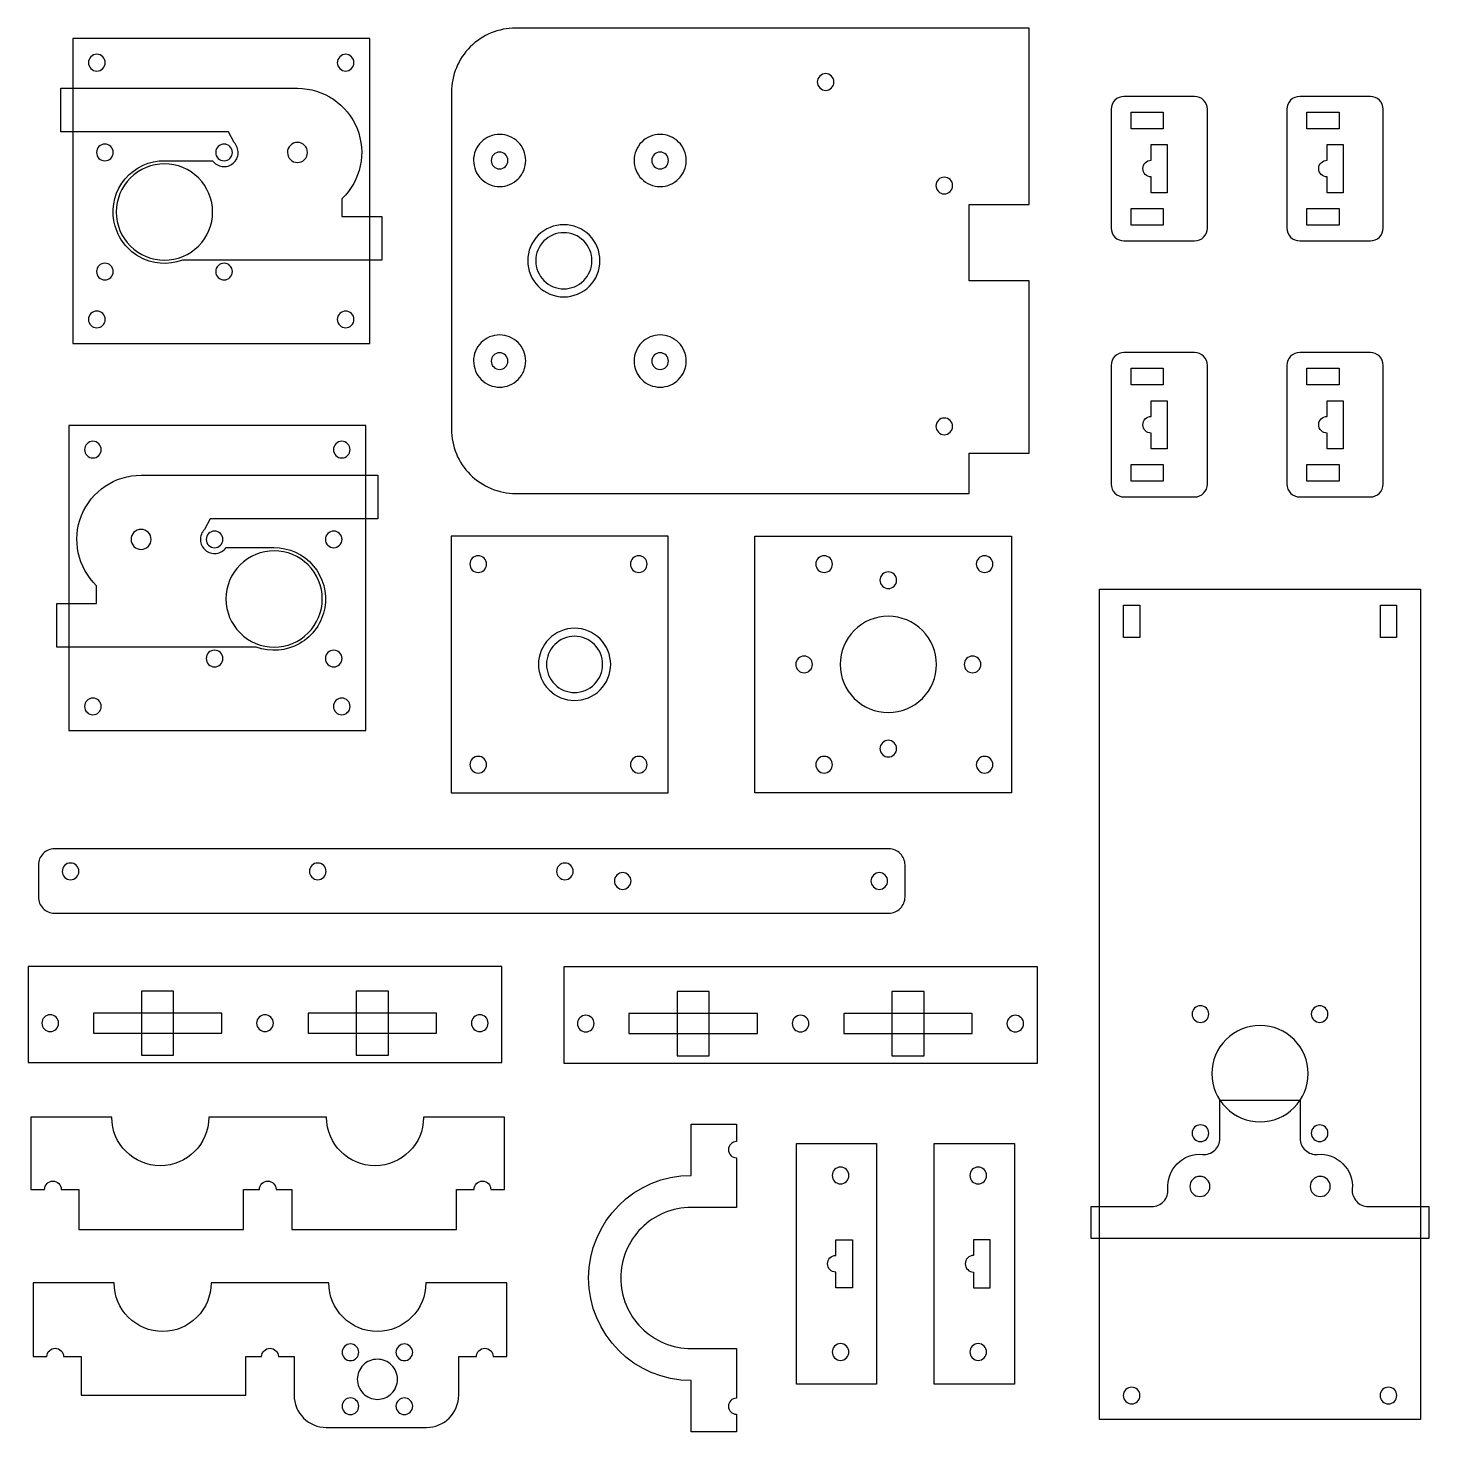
# Model space of a CAD drawing. Extents: x 0 to 21.8, y 0 to 21.9.
import ezdxf

# ---------------------------------------------------------------- set-up
doc = ezdxf.new("R2010")
doc.units = 0
doc.layers.get('0').update_dxf_attribs({"linetype": 'CONTINUOUS'})

msp = doc.modelspace()

# ---------------------------------------------------------------- linework, layer by layer
for points in [[(6.594, 15.643, 0.414214), (7.594, 14.643), (14.655, 14.643), (14.655, 15.268), (15.592, 15.268), (15.592, 17.955), (14.655, 17.955), (14.655, 19.143), (15.592, 19.143), (15.592, 21.893), (7.594, 21.893, 0.414214), (6.594, 20.893)], [(1.071, 21.484, 0.414214), (0.941, 21.354, 0.414214), (1.071, 21.224, 0.414214), (1.201, 21.354, 0.414214)], [(4.946, 21.484, 0.414214), (4.816, 21.354, 0.414214), (4.946, 21.224, 0.414214), (5.076, 21.354, 0.414214)], [(12.422, 21.183, 0.414214), (12.292, 21.053, 0.414214), (12.422, 20.923, 0.414214), (12.552, 21.053, 0.414214)], [(0.509, 20.955), (4.196, 20.955, -0.675432), (4.889, 19.234), (4.889, 18.957), (5.509, 18.957), (5.509, 18.277), (2.403, 18.277, -0.469343), (1.336, 18.891, -0.469343), (2.13, 19.827), (2.873, 19.827, 0.437888), (3.194, 19.787, 0.437888), (3.208, 20.11), (3.119, 20.277), (0.509, 20.277)], [(17.068, 20.828, 0.414214), (16.868, 20.628), (16.868, 18.778, 0.414214), (17.068, 18.578), (18.168, 18.578, 0.414214), (18.368, 18.778), (18.368, 20.628, 0.414214), (18.168, 20.828)], [(19.806, 20.828, 0.414214), (19.606, 20.628), (19.606, 18.778, 0.414214), (19.806, 18.578), (20.906, 18.578, 0.414214), (21.106, 18.778), (21.106, 20.628, 0.414214), (20.906, 20.828)], [(7.344, 20.237, 0.414214), (6.938, 19.83, 0.414214), (7.344, 19.424, 0.414214), (7.751, 19.83, 0.414214)], [(9.844, 20.237, 0.414214), (9.438, 19.83, 0.414214), (9.844, 19.424, 0.414214), (10.251, 19.83, 0.414214)], [(1.196, 20.085, 0.414214), (1.066, 19.955, 0.414214), (1.196, 19.825, 0.414214), (1.326, 19.955, 0.414214)], [(3.052, 20.085, 0.414214), (2.922, 19.955, 0.414214), (3.052, 19.825, 0.414214), (3.182, 19.955, 0.414214)], [(4.196, 20.112, 0.414214), (4.04, 19.955, 0.414214), (4.196, 19.799, 0.414214), (4.352, 19.955, 0.414214)], [(7.344, 19.96, 0.414214), (7.214, 19.83, 0.414214), (7.344, 19.7, 0.414214), (7.474, 19.83, 0.414214)], [(9.844, 19.96, 0.414214), (9.714, 19.83, 0.414214), (9.844, 19.7, 0.414214), (9.974, 19.83, 0.414214)], [(17.493, 20.078), (17.743, 20.078), (17.743, 19.328), (17.493, 19.328), (17.493, 19.573, -1), (17.493, 19.833)], [(20.231, 20.078), (20.481, 20.078), (20.481, 19.328), (20.231, 19.328), (20.231, 19.573, -1), (20.231, 19.833)], [(2.124, 19.777, 0.414214), (1.374, 19.027, 0.414214), (2.124, 18.277, 0.414214), (2.874, 19.027, 0.414214)], [(14.27, 19.57, 0.414214), (14.14, 19.44, 0.414214), (14.27, 19.31, 0.414214), (14.4, 19.44, 0.414214)], [(8.344, 18.83, 0.414214), (7.782, 18.268, 0.414214), (8.344, 17.705, 0.414214), (8.907, 18.268, 0.414214)], [(8.344, 18.705, 0.414214), (7.907, 18.268, 0.414214), (8.344, 17.83, 0.414214), (8.782, 18.268, 0.414214)], [(1.196, 18.229, 0.414214), (1.066, 18.099, 0.414214), (1.196, 17.969, 0.414214), (1.326, 18.099, 0.414214)], [(3.052, 18.229, 0.414214), (2.922, 18.099, 0.414214), (3.052, 17.969, 0.414214), (3.182, 18.099, 0.414214)], [(1.071, 17.484, 0.414214), (0.941, 17.354, 0.414214), (1.071, 17.224, 0.414214), (1.201, 17.354, 0.414214)], [(4.946, 17.484, 0.414214), (4.816, 17.354, 0.414214), (4.946, 17.224, 0.414214), (5.076, 17.354, 0.414214)], [(7.344, 17.112, 0.414214), (6.938, 16.705, 0.414214), (7.344, 16.299, 0.414214), (7.751, 16.705, 0.414214)], [(9.844, 17.112, 0.414214), (9.438, 16.705, 0.414214), (9.844, 16.299, 0.414214), (10.251, 16.705, 0.414214)], [(7.344, 16.835, 0.414214), (7.214, 16.705, 0.414214), (7.344, 16.575, 0.414214), (7.474, 16.705, 0.414214)], [(9.844, 16.835, 0.414214), (9.714, 16.705, 0.414214), (9.844, 16.575, 0.414214), (9.974, 16.705, 0.414214)], [(17.068, 16.838, 0.414214), (16.868, 16.638), (16.868, 14.788, 0.414214), (17.068, 14.588), (18.168, 14.588, 0.414214), (18.368, 14.788), (18.368, 16.638, 0.414214), (18.168, 16.838)], [(19.806, 16.838, 0.414214), (19.606, 16.638), (19.606, 14.788, 0.414214), (19.806, 14.588), (20.906, 14.588, 0.414214), (21.106, 14.788), (21.106, 16.638, 0.414214), (20.906, 16.838)], [(17.493, 16.088), (17.743, 16.088), (17.743, 15.338), (17.493, 15.338), (17.493, 15.583, -1), (17.493, 15.843)], [(20.231, 16.088), (20.481, 16.088), (20.481, 15.338), (20.231, 15.338), (20.231, 15.583, -1), (20.231, 15.843)], [(14.27, 15.818, 0.414214), (14.14, 15.688, 0.414214), (14.27, 15.558, 0.414214), (14.4, 15.688, 0.414214)], [(1.01, 15.455, 0.414214), (0.88, 15.325, 0.414214), (1.01, 15.195, 0.414214), (1.14, 15.325, 0.414214)], [(4.885, 15.455, 0.414214), (4.755, 15.325, 0.414214), (4.885, 15.195, 0.414214), (5.015, 15.325, 0.414214)], [(0.447, 12.928), (1.067, 12.928), (1.067, 13.206, -0.675432), (1.76, 14.927), (5.447, 14.927), (5.447, 14.249), (2.837, 14.249), (2.748, 14.082, 0.437888), (2.762, 13.759, 0.437888), (3.083, 13.799), (3.826, 13.799, -0.469343), (4.62, 12.863, -0.469343), (3.553, 12.249), (0.447, 12.249)], [(1.76, 14.083, 0.414214), (1.603, 13.927, 0.414214), (1.76, 13.771, 0.414214), (1.916, 13.927, 0.414214)], [(2.904, 14.057, 0.414214), (2.774, 13.927, 0.414214), (2.904, 13.797, 0.414214), (3.034, 13.927, 0.414214)], [(4.76, 14.057, 0.414214), (4.63, 13.927, 0.414214), (4.76, 13.797, 0.414214), (4.89, 13.927, 0.414214)], [(3.832, 13.749, 0.414214), (3.082, 12.999, 0.414214), (3.832, 12.249, 0.414214), (4.582, 12.999, 0.414214)], [(7.011, 13.672, 0.414214), (6.881, 13.542, 0.414214), (7.011, 13.412, 0.414214), (7.141, 13.542, 0.414214)], [(9.511, 13.672, 0.414214), (9.381, 13.542, 0.414214), (9.511, 13.412, 0.414214), (9.641, 13.542, 0.414214)], [(12.398, 13.672, 0.414214), (12.268, 13.542, 0.414214), (12.398, 13.412, 0.414214), (12.528, 13.542, 0.414214)], [(14.898, 13.672, 0.414214), (14.768, 13.542, 0.414214), (14.898, 13.412, 0.414214), (15.028, 13.542, 0.414214)], [(13.398, 13.421, 0.414214), (13.268, 13.291, 0.414214), (13.398, 13.161, 0.414214), (13.528, 13.291, 0.414214)], [(13.398, 12.729, 0.414214), (12.648, 11.979, 0.414214), (13.398, 11.229, 0.414214), (14.148, 11.979, 0.414214)], [(8.511, 12.542, 0.414214), (7.949, 11.979, 0.414214), (8.511, 11.417, 0.414214), (9.074, 11.979, 0.414214)], [(8.511, 12.417, 0.414214), (8.074, 11.979, 0.414214), (8.511, 11.542, 0.414214), (8.949, 11.979, 0.414214)], [(2.904, 12.201, 0.414214), (2.774, 12.071, 0.414214), (2.904, 11.941, 0.414214), (3.034, 12.071, 0.414214)], [(4.76, 12.201, 0.414214), (4.63, 12.071, 0.414214), (4.76, 11.941, 0.414214), (4.89, 12.071, 0.414214)], [(12.086, 12.109, 0.414214), (11.956, 11.979, 0.414214), (12.086, 11.849, 0.414214), (12.216, 11.979, 0.414214)], [(14.71, 12.109, 0.414214), (14.58, 11.979, 0.414214), (14.71, 11.849, 0.414214), (14.84, 11.979, 0.414214)], [(1.01, 11.455, 0.414214), (0.88, 11.325, 0.414214), (1.01, 11.195, 0.414214), (1.14, 11.325, 0.414214)], [(4.885, 11.455, 0.414214), (4.755, 11.325, 0.414214), (4.885, 11.195, 0.414214), (5.015, 11.325, 0.414214)], [(13.398, 10.797, 0.414214), (13.268, 10.667, 0.414214), (13.398, 10.537, 0.414214), (13.528, 10.667, 0.414214)], [(7.011, 10.547, 0.414214), (6.881, 10.417, 0.414214), (7.011, 10.287, 0.414214), (7.141, 10.417, 0.414214)], [(9.511, 10.547, 0.414214), (9.381, 10.417, 0.414214), (9.511, 10.287, 0.414214), (9.641, 10.417, 0.414214)], [(12.398, 10.547, 0.414214), (12.268, 10.417, 0.414214), (12.398, 10.287, 0.414214), (12.528, 10.417, 0.414214)], [(14.898, 10.547, 0.414214), (14.768, 10.417, 0.414214), (14.898, 10.287, 0.414214), (15.028, 10.417, 0.414214)], [(0.161, 8.355, 0.414214), (0.411, 8.105), (13.408, 8.105, 0.414214), (13.658, 8.355), (13.658, 8.855, 0.414214), (13.408, 9.105), (0.411, 9.105, 0.414214), (0.161, 8.855)], [(0.531, 8.755, 0.414214), (0.661, 8.625, 0.414214), (0.791, 8.755, 0.414214), (0.661, 8.885, 0.414214)], [(4.382, 8.755, 0.414214), (4.512, 8.625, 0.414214), (4.642, 8.755, 0.414214), (4.512, 8.885, 0.414214)], [(8.231, 8.755, 0.414214), (8.361, 8.625, 0.414214), (8.491, 8.755, 0.414214), (8.361, 8.885, 0.414214)], [(9.131, 8.605, 0.414214), (9.261, 8.475, 0.414214), (9.391, 8.605, 0.414214), (9.261, 8.735, 0.414214)], [(13.128, 8.605, 0.414214), (13.258, 8.475, 0.414214), (13.388, 8.605, 0.414214), (13.258, 8.735, 0.414214)], [(18.26, 6.662, 0.414214), (18.13, 6.532, 0.414214), (18.26, 6.402, 0.414214), (18.39, 6.532, 0.414214)], [(20.116, 6.662, 0.414214), (19.986, 6.532, 0.414214), (20.116, 6.402, 0.414214), (20.246, 6.532, 0.414214)], [(0.345, 6.52, 0.414214), (0.215, 6.39, 0.414214), (0.345, 6.26, 0.414214), (0.475, 6.39, 0.414214)], [(3.69, 6.52, 0.414214), (3.56, 6.39, 0.414214), (3.69, 6.26, 0.414214), (3.82, 6.39, 0.414214)], [(7.035, 6.52, 0.414214), (6.905, 6.39, 0.414214), (7.035, 6.26, 0.414214), (7.165, 6.39, 0.414214)], [(8.686, 6.513, 0.414214), (8.556, 6.383, 0.414214), (8.686, 6.253, 0.414214), (8.816, 6.383, 0.414214)], [(12.031, 6.513, 0.414214), (11.901, 6.383, 0.414214), (12.031, 6.253, 0.414214), (12.161, 6.383, 0.414214)], [(15.376, 6.513, 0.414214), (15.246, 6.383, 0.414214), (15.376, 6.253, 0.414214), (15.506, 6.383, 0.414214)], [(19.188, 6.354, 0.414214), (18.438, 5.604, 0.414214), (19.188, 4.854, 0.414214), (19.938, 5.604, 0.414214)], [(16.558, 3.034), (16.558, 3.534), (17.503, 3.534, 0.438854), (17.752, 3.805, -0.463962), (18.292, 4.345, 0.438866), (18.563, 4.594), (18.563, 5.189), (19.813, 5.189), (19.813, 4.594, 0.438866), (20.084, 4.345, -0.463962), (20.624, 3.805, 0.438854), (20.873, 3.534), (21.818, 3.534), (21.818, 3.034)], [(0.042, 3.8), (0.257, 3.8, -1), (0.517, 3.8), (0.792, 3.8), (0.792, 3.174), (3.357, 3.174), (3.357, 3.8), (3.602, 3.8, -1), (3.862, 3.8), (4.107, 3.8), (4.107, 3.173), (6.671, 3.173), (6.671, 3.8), (6.947, 3.8, -1), (7.207, 3.8), (7.421, 3.8), (7.421, 4.924), (6.159, 4.924, -1), (4.649, 4.924), (2.814, 4.924, -1), (1.304, 4.924), (0.042, 4.924)], [(10.329, 0.022), (10.329, 0.822, -1), (10.329, 4.019), (10.329, 4.819), (11.033, 4.819), (11.033, 4.544, 1), (11.033, 4.294), (11.033, 3.519), (10.329, 3.519, 0.414214), (9.23, 2.42, 0.414214), (10.329, 1.322), (11.033, 1.322), (11.033, 0.547, 1), (11.033, 0.297), (11.033, 0.022)], [(18.26, 4.806, 0.414214), (18.13, 4.676, 0.414214), (18.26, 4.546, 0.414214), (18.39, 4.676, 0.414214)], [(20.116, 4.806, 0.414214), (19.986, 4.676, 0.414214), (20.116, 4.546, 0.414214), (20.246, 4.676, 0.414214)], [(12.654, 4.147, 0.414214), (12.524, 4.017, 0.414214), (12.654, 3.887, 0.414214), (12.784, 4.017, 0.414214)], [(14.798, 4.147, 0.414214), (14.668, 4.017, 0.414214), (14.798, 3.887, 0.414214), (14.928, 4.017, 0.414214)], [(18.25, 4.003, 0.414214), (18.094, 3.846, 0.414214), (18.25, 3.69, 0.414214), (18.407, 3.846, 0.414214)], [(20.125, 4.003, 0.414214), (19.969, 3.846, 0.414214), (20.125, 3.69, 0.414214), (20.282, 3.846, 0.414214)], [(12.581, 2.267), (12.581, 2.512, -0.414214), (12.451, 2.642, -0.414214), (12.581, 2.772), (12.581, 3.017), (12.841, 3.017), (12.841, 2.267)], [(14.726, 2.267), (14.986, 2.267), (14.986, 3.017), (14.726, 3.017), (14.726, 2.772, 0.414214), (14.596, 2.642, 0.414214), (14.726, 2.512)], [(0.293, 1.195, -0.414214), (0.423, 1.325, -0.414214), (0.553, 1.195), (0.828, 1.195), (0.828, 0.593), (3.393, 0.593), (3.393, 1.195), (3.638, 1.195, -0.414214), (3.768, 1.325, -0.414214), (3.898, 1.195), (4.143, 1.195), (4.143, 0.592, 0.414214), (4.643, 0.092), (6.207, 0.092, 0.414214), (6.707, 0.592), (6.707, 1.195), (6.983, 1.195, -0.414214), (7.113, 1.325, -0.414214), (7.243, 1.195), (7.457, 1.195), (7.457, 2.342), (6.195, 2.342, -0.414214), (5.44, 1.587, -0.414214), (4.685, 2.342), (2.85, 2.342, -0.414214), (2.095, 1.587, -0.414214), (1.34, 2.342), (0.078, 2.342), (0.078, 1.195)], [(5.02, 1.392, 0.414214), (4.89, 1.262, 0.414214), (5.02, 1.132, 0.414214), (5.15, 1.262, 0.414214)], [(5.86, 1.392, 0.414214), (5.73, 1.262, 0.414214), (5.86, 1.132, 0.414214), (5.99, 1.262, 0.414214)], [(12.654, 1.397, 0.414214), (12.524, 1.267, 0.414214), (12.654, 1.137, 0.414214), (12.784, 1.267, 0.414214)], [(14.798, 1.397, 0.414214), (14.668, 1.267, 0.414214), (14.798, 1.137, 0.414214), (14.928, 1.267, 0.414214)], [(5.44, 1.154, 0.414214), (5.128, 0.842, 0.414214), (5.44, 0.529, 0.414214), (5.753, 0.842, 0.414214)], [(17.188, 0.719, 0.414214), (17.058, 0.589, 0.414214), (17.188, 0.459, 0.414214), (17.318, 0.589, 0.414214)], [(21.188, 0.719, 0.414214), (21.058, 0.589, 0.414214), (21.188, 0.459, 0.414214), (21.318, 0.589, 0.414214)], [(5.02, 0.552, 0.414214), (4.89, 0.422, 0.414214), (5.02, 0.292, 0.414214), (5.15, 0.422, 0.414214)], [(5.86, 0.552, 0.414214), (5.73, 0.422, 0.414214), (5.86, 0.292, 0.414214), (5.99, 0.422, 0.414214)]]:
    msp.add_lwpolyline(points, format="xyb", close=True)
for points in [[(0.696, 21.729), (0.696, 16.979), (5.321, 16.979), (5.321, 21.729)], [(17.681, 20.583), (17.681, 20.323), (17.181, 20.323), (17.181, 20.583)], [(20.418, 20.583), (20.418, 20.323), (19.918, 20.323), (19.918, 20.583)], [(17.181, 19.083), (17.681, 19.083), (17.681, 18.823), (17.181, 18.823)], [(19.918, 19.083), (20.418, 19.083), (20.418, 18.823), (19.918, 18.823)], [(17.681, 16.593), (17.681, 16.333), (17.181, 16.333), (17.181, 16.593)], [(20.418, 16.593), (20.418, 16.333), (19.918, 16.333), (19.918, 16.593)], [(0.635, 15.7), (0.635, 10.95), (5.26, 10.95), (5.26, 15.7)], [(17.181, 15.093), (17.681, 15.093), (17.681, 14.833), (17.181, 14.833)], [(19.918, 15.093), (20.418, 15.093), (20.418, 14.833), (19.918, 14.833)], [(6.592, 13.979), (6.592, 9.979), (9.967, 9.979), (9.967, 13.979)], [(15.317, 9.979), (11.317, 9.979), (11.317, 13.979), (15.317, 13.979)], [(21.688, 13.151), (21.688, 0.214), (16.688, 0.214), (16.688, 13.151)], [(17.063, 12.901), (17.313, 12.901), (17.313, 12.401), (17.063, 12.401)], [(21.313, 12.901), (21.313, 12.401), (21.063, 12.401), (21.063, 12.901)], [(0, 5.775), (7.379, 5.775), (7.379, 7.275), (0, 7.275)], [(8.342, 5.768), (15.721, 5.768), (15.721, 7.268), (8.342, 7.268)], [(1.767, 5.89), (2.267, 5.89), (2.267, 6.89), (1.767, 6.89)], [(5.112, 5.89), (5.612, 5.89), (5.612, 6.89), (5.112, 6.89)], [(10.109, 5.883), (10.609, 5.883), (10.609, 6.883), (10.109, 6.883)], [(13.454, 5.883), (13.954, 5.883), (13.954, 6.883), (13.454, 6.883)], [(1.017, 6.234), (3.017, 6.234), (3.017, 6.546), (1.017, 6.546)], [(4.362, 6.234), (6.362, 6.234), (6.362, 6.546), (4.362, 6.546)], [(9.359, 6.227), (11.359, 6.227), (11.359, 6.539), (9.359, 6.539)], [(12.704, 6.227), (14.704, 6.227), (14.704, 6.539), (12.704, 6.539)], [(11.966, 0.767), (11.966, 4.517), (13.216, 4.517), (13.216, 0.767)], [(14.111, 0.767), (14.111, 4.517), (15.361, 4.517), (15.361, 0.767)]]:
    msp.add_lwpolyline(points, close=True)

doc.saveas('drawing.dxf')
